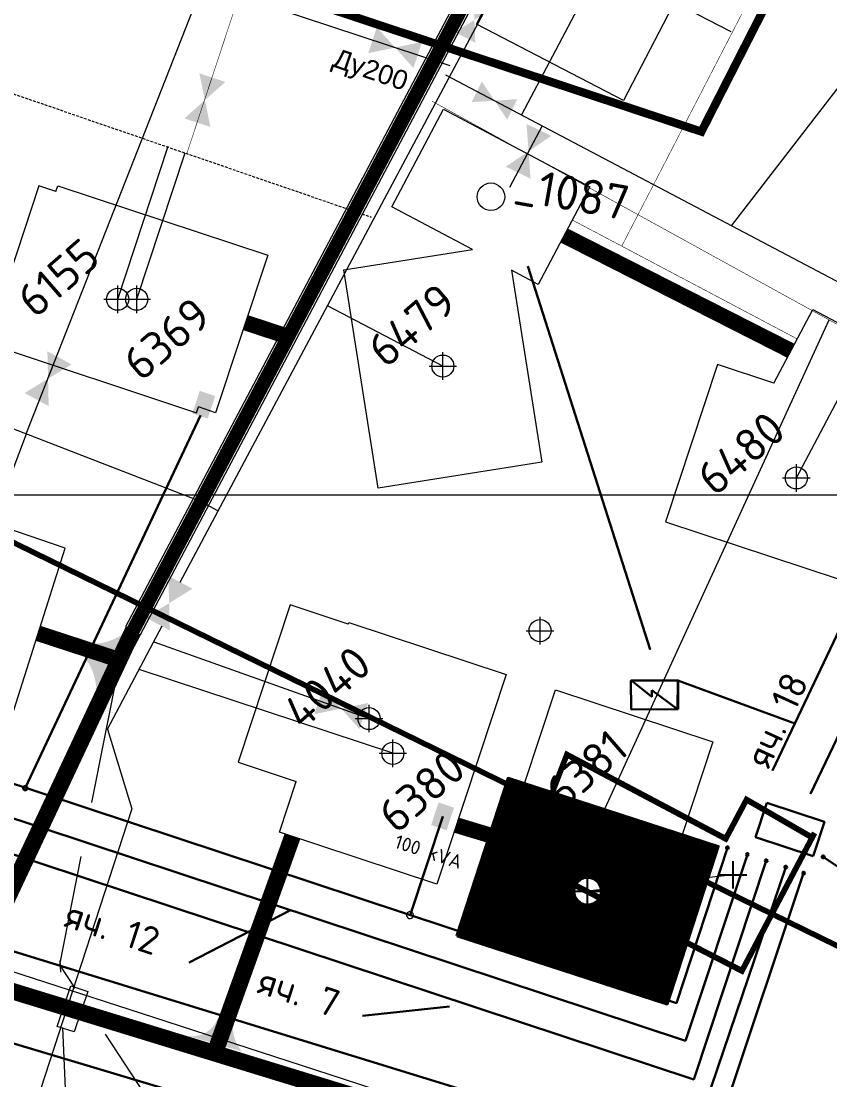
# Model space of a CAD drawing. Header units: millimetres. Extents: x 519 to 9564855, y -810 to 5021775.
# Drawn here: x 9525200.6 to 9525493.3, y 4999788.2 to 5000171.5 of the extents above; entities that cross this region are included whole.
import ezdxf
from ezdxf.enums import TextEntityAlignment as Align

# ---------------------------------------------------------------- set-up
doc = ezdxf.new("R2010")
doc.units = ezdxf.units.MM
doc.header["$LTSCALE"] = 2
doc.header["$MEASUREMENT"] = 0
doc.header["$PDMODE"] = 2
doc.header["$PDSIZE"] = 5
for name, pattern in [('1', [0]), ('92051501$0$DASHED', [0.75, 0.5, -0.25]), ('92051501$0$GROUND1', [60, 50, -10]), ('92051501$0$GROUND2', [35, 25, -10]), ('DASHED2', [9.525, 6.35, -3.175])]:
    doc.linetypes.add(name, pattern=pattern)
for name, color, linetype, lineweight in [('160 скважин на2012 год.Выкидные линии', 5, 'Continuous', 30), ('WELLS(drilled after 2000y)', 6, 'Continuous', 40), ('Новый водовод', 5, 'g_122_vpr', 30), ('Скважины на 2024 год-125', 10, 'Continuous', 40), ('СНГ_трубопроводы', 244, 'Continuous', 50), ('Электро', 1, 'Continuous', 30), ('Электроснаб', 1, 'Continuous', 18), ('Электроснабжене', 1, 'Continuous', 18)]:
    doc.layers.add(name, color=color, linetype=linetype, lineweight=lineweight)
for name, color, linetype in [('COMPOUND', 3, 'Continuous'), ('Existing roads', 41, 'Continuous'), ('GRID_PULKOVO', 7, 'Continuous'), ('OilColl&Flowlines', 3, 'Continuous'), ('OLD WELLS(dr.bfr2000)', 24, 'Continuous'), ('ROAD_FIELD', 255, '92051501$0$GROUND2'), ('ROAD_GROUND', 9, 'Continuous'), ('МГ-земельный участок', 7, 'Continuous'), ('нефть', 8, 'Continuous'), ('ситуация', 7, 'Continuous'), ('Скважины 2017г', 221, 'Continuous'), ('Скважины на 2013 год.', 21, '1'), ('Скважины на 2014 год', 70, 'Continuous'), ('Скважины на 2015 год', 7, 'Continuous')]:
    doc.layers.add(name, color=color, linetype=linetype)
doc.styles.add('92051501$0$STANDARD', font='simplex.shx')
doc.styles.add('Arial', font='arial.ttf', dxfattribs={"height": 30})
doc.styles.add('Elect', font='isocpeur.ttf')
doc.styles.add('Line_GUGK', font='')
doc.styles.get("Standard").update_dxf_attribs({"font": 'isocpeur.ttf', "width": 0.5})
doc.styles.get('Line_GUGK').set_extended_font_data('Bm431', italic=True)
doc.linetypes.add('g_122_vpr', pattern='A,2,-2,3,-0.6,["Впр",Line_GUGK,S=2,R=0,X=0,Y=-1],-6.4,3,-2,8,-2,8,-2,6', length=45)
doc.linetypes.add('GAS_LINE', pattern='A,0.5,-0.2,["G",92051501$0$STANDARD,S=0.1,R=0,X=-0.1,Y=-0.05],-0.05', length=0.75)
doc.linetypes.add('WTR_LINE', pattern='A,0.5,-0.2,["W",92051501$0$STANDARD,S=0.1,R=0,X=-0.1,Y=-0.05],-0.05', length=0.75)

# ---------------------------------------------------------------- blocks, each defined once
blk = doc.blocks.new('92051501$0$VALVE')
at = {"layer": 'OilColl&Flowlines'}
for points in [[(-5.97, -3.45), (-5.97, 3.45), (0, 0)], [(5.97, -3.45), (0, 0), (5.97, 3.45)]]:
    blk.add_solid(points, dxfattribs=at)

msp = doc.modelspace()

# ---------------------------------------------------------------- hatches: boundary and pattern name
at = {"layer": 'Existing roads', "linetype": 'ByBlock', "lineweight": 0}
h = msp.add_hatch(color=256, dxfattribs=at)
h.paths.add_polyline_path([(9525233.78387, 4999940.83804), (9525223.68496, 4999944.17958), (9525222.8488, 4999942.03561, -0.162554839), (9525227.80583, 4999929.51707)])
h.paths.add_polyline_path([(9525239.47947, 4999951.62412, -0.241101077), (9525224.49244, 4999946.24997), (9525223.68496, 4999944.17958), (9525233.78387, 4999940.83804)])
at = {"layer": 'Existing roads', "lineweight": 0}
msp.add_hatch(color=256, dxfattribs=at).paths.add_polyline_path([(9525277.30128, 4999809.57701), (9525271.70342, 4999810.53477, -0.364323273), (9525261.04482, 4999804.08703), (9525280.44169, 4999798.47133, -0.212311175)])
at = {"layer": 'Скважины на 2024 год-125', "linetype": 'ByBlock', "lineweight": 0, "true_color": 0xadddf7}
h = msp.add_hatch(dxfattribs=at)
h.set_pattern_fill('ANSI31', color=141)
h.set_pattern_definition([(45, (-24451.60241, 2113.60634), (-0.0883883476483, 0.0883883476483), [])])
h.paths.add_polyline_path([(9525452.91277, 4999872.67102), (9525376.82825, 4999897.39238), (9525358.28723, 4999840.32898), (9525434.37175, 4999815.60762)])
h.paths.add_polyline_path([(9525410.6, 4999856.5, -1), (9525400.6, 4999856.5, -1)], flags=16)
at = {"layer": 'Электро', "ltscale": 7.5}
msp.add_hatch(color=256, dxfattribs=at).paths.add_polyline_path([(9525262.48571, 5000029.46134), (9525268.09794, 5000027.60435), (9525270.80517, 5000035.78621), (9525265.19293, 5000037.64319)])
at = {"layer": 'Электро'}
msp.add_hatch(color=256, dxfattribs=at).paths.add_polyline_path([(9525348.95362, 4999880.42181), (9525354.56586, 4999878.56483), (9525357.27308, 4999886.74668), (9525351.66085, 4999888.60367)])
at = {"layer": 'Электроснаб', "linetype": 'ByBlock', "lineweight": 0, "ltscale": 7.5}
msp.add_hatch(color=1, dxfattribs=at).paths.add_polyline_path([(9525262.48571, 5000029.46134), (9525268.09794, 5000027.60435), (9525270.80517, 5000035.78621), (9525265.19293, 5000037.64319)])
at = {"layer": 'Электроснаб', "linetype": 'ByBlock', "lineweight": 0}
msp.add_hatch(color=1, dxfattribs=at).paths.add_polyline_path([(9525348.95362, 4999880.42181), (9525354.56586, 4999878.56483), (9525357.27308, 4999886.74668), (9525351.66085, 4999888.60367)])
at = {"layer": 'Электроснабжене', "linetype": 'ByBlock', "lineweight": 0}
msp.add_hatch(color=1, dxfattribs=at).paths.add_polyline_path([(9525348.95362, 4999880.42181), (9525354.56586, 4999878.56483), (9525357.27308, 4999886.74668), (9525351.66085, 4999888.60367)])

# ---------------------------------------------------------------- linework, layer by layer
at = {"color": 4, "linetype": 'GAS_LINE', "lineweight": 0, "ltscale": 20}
for p, q in [((9525248.628, 4999810.696, 0.787), (9525191.816, 4999829.139, 0.173)), ((9525316.871, 4999788.518, 1.209), (9525248.628, 4999810.696, 0.787)), ((9525383.803, 4999766.789, 0.237), (9525316.871, 4999788.518, 1.209))]:
    msp.add_line(p, q, dxfattribs=at)
at = {"layer": '160 скважин на2012 год.Выкидные линии', "color": 3, "linetype": 'ByBlock', "lineweight": 0, "ltscale": 80, "const_width": 0.2}
msp.add_lwpolyline([(9525297.3, 5000234.8), (9525260.5279, 5000123.55092)], dxfattribs=at)
at = {"layer": 'COMPOUND', "lineweight": 0, "const_width": 2, "elevation": 0}
msp.add_lwpolyline([(9525487.76598, 4999877.60704), (9525461.46915, 4999827.71), (9525383.35225, 4999867.79146), (9525398.10836, 4999906.00145), (9525455.6109, 4999875.53621), (9525463.14742, 4999889.70794), (9525486.90315, 4999875.96986)], dxfattribs=at)
at = {"layer": 'COMPOUND', "lineweight": 0, "const_width": 2}
msp.add_lwpolyline([(9525487.766, 4999877.474), (9525461.471, 4999827.576), (9525383.35263, 4999867.65461), (9525398.10734, 4999905.86514), (9525455.611, 4999875.402), (9525463.147, 4999889.574), (9525486.90323, 4999875.83679)], dxfattribs=at)
at = {"layer": 'Existing roads', "lineweight": 0}
for p, q in [((9525243.64271, 4999949.35332), (9525196.8353, 4999860.71141)), ((9525238.337, 4999952.155), (9525243.64271, 4999949.35332)), ((9525231.1026, 4999929.17953), (9525224.57144, 4999915.63007))]:
    msp.add_line(p, q, dxfattribs=at)
at = {"layer": 'Existing roads', "linetype": 'ByBlock', "lineweight": 0}
msp.add_line((9525223.34996, 4999946.78086), (9525221.70632, 4999942.5665), dxfattribs=at)
at = {"layer": 'Existing roads', "lineweight": 0, "const_width": 5.7, "flags": 128}
for points in [[(9525479.21626, 5000052.1404), (9525397.11974, 5000093.8749)], [(9525358.10692, 4999880.39303), (9525375.95187, 4999875.00024)]]:
    msp.add_lwpolyline(points, dxfattribs=at)
at = {"layer": 'Existing roads', "linetype": 'ByBlock', "lineweight": 0, "flags": 128}
for points, const_width in [([(9525281.54446, 5000062.41879), (9525297.22004, 5000057.24054)], 5.7), ([(9525182, 4999825), (9525240.98985, 4999950.75416)], 6), ([(9525206.64674, 4999949.85714), (9525235.94192, 4999940.27684)], 5.7), ([(9525298.7469, 4999876.27904), (9525270.88039, 4999798.58852)], 6), ([(9525182, 4999825), (9525417.10079, 4999752.88457)], 6)]:
    msp.add_lwpolyline(points, dxfattribs=dict(at, const_width=const_width))
at = {"layer": 'Existing roads', "color": 42, "lineweight": 0}
msp.add_lwpolyline([(9525218.48125, 4999822.18687), (9525224.63337, 4999820.15124), (9525219.78843, 4999805.50873), (9525213.63631, 4999807.54436)], close=True, dxfattribs=at)
at = {"layer": 'GRID_PULKOVO', "lineweight": 0}
msp.add_line((9519000, 5000000), (9533000, 5000000), dxfattribs=at)
at = {"layer": 'OilColl&Flowlines', "lineweight": 0}
for p, q in [((9525258.0801, 4999968.40917), (9525548.1467, 5000512.80228)), ((9525265.83318, 4999997.39538), (9525271.64611, 4999994.32398))]:
    msp.add_line(p, q, dxfattribs=at)
at = {"layer": 'OilColl&Flowlines', "linetype": 'ByBlock', "lineweight": 0}
for p, q in [((9525202.42377, 5000022.02548), (9525292.5, 5000251.2)), ((9525354.22017, 5000152.06304), (9525530.82011, 5000058.81653)), ((9525389.13669, 5000133.62677), (9525377.28691, 5000111.27671)), ((9525265.83318, 4999997.39538), (9525151, 5000042)), ((9525202.40111, 5000021.96783), (9525176, 4999952.5)), ((9525231.85904, 4999915.17806), (9525251.56683, 4999952.5087)), ((9525248.55812, 4999946.80958), (9525326.5, 4999919)), ((9525231.85904, 4999915.17806), (9525240.58804, 4999886.26966, 0)), ((9525240.58804, 4999886.26966, 0), (9525121.53092, 4999520.7496))]:
    msp.add_line(p, q, dxfattribs=at)
at = {"layer": 'OilColl&Flowlines', "color": 3, "linetype": '92051501$0$DASHED', "lineweight": 0}
msp.add_line((9524941.01392, 5000233.60713), (9525327.26151, 5000100.56461), dxfattribs=at)
at = {"layer": 'OilColl&Flowlines', "linetype": 'ByBlock', "lineweight": 0}
for points in [[(9525274.48045, 5000149.49225), (9525267.06442, 5000142.88678), (9525265.05192, 5000152.61198)], [(9525269.07692, 5000133.16157), (9525259.64839, 5000136.2813), (9525267.06442, 5000142.88678)], [(9525262.57001, 4999965.99339), (9525254.122, 4999960.77219), (9525253.82431, 4999970.69898)], [(9525254.41968, 4999950.8454), (9525245.67398, 4999955.55099), (9525254.122, 4999960.77219)], [(9525306.68514, 4999920.58748), (9525309.80487, 4999930.016), (9525316.41035, 4999922.59998)], [(9525323.01583, 4999915.18395), (9525316.41035, 4999922.59998), (9525326.13556, 4999924.61248)]]:
    msp.add_solid(points, dxfattribs=at)
at = {"layer": 'OilColl&Flowlines', "lineweight": 0}
for points in [[(9525392.44811, 5000129.93809), (9525384.22698, 5000124.36649), (9525383.51239, 5000134.272)], [(9525384.94156, 5000114.46098), (9525376.00584, 5000118.79488), (9525384.22698, 5000124.36649)], [(9525210.05441, 5000051.96172), (9525218.76942, 5000047.19954), (9525210.28774, 5000042.03321)], [(9525201.80606, 5000036.86688), (9525210.28774, 5000042.03321), (9525210.52107, 5000032.1047)]]:
    msp.add_solid(points, dxfattribs=at)
at = {"layer": 'OLD WELLS(dr.bfr2000)', "lineweight": 0}
msp.add_circle((9525370.6, 5000107.9), 5, dxfattribs=at)
at = {"layer": 'ROAD_FIELD', "lineweight": 0, "flags": 128}
msp.add_lwpolyline([(9525235.764, 4999937.663), (9525214.39793, 4999829.87718), (9525321.24899, 4999667.56701), (9525352.23578, 4999589.6154), (9525343.68774, 4999507.39244), (9525314.86562, 4999410.99821), (9525458.57511, 4999034.13591), (9525576.409, 4998966.23), (9526584.332, 4998370.48), (9527466.568, 4997825.709), (9528210.595, 4997352.658), (9528869.07269, 4996898.17941), (9528972.75783, 4996662.28052), (9529123.69984, 4996420.82557), (9529215.75408, 4996285.60314), (9529485.58681, 4996011.89516), (9529675.24078, 4995836.771), (9529872.299, 4995626.546), (9529974.57266, 4995534.13463), (9530170.987, 4995478.846), (9530259.524, 4995458.31), (9530549.231, 4995452.531), (9530549.231, 4995452.531), (9530549.231, 4995452.531), (9530549.231, 4995452.531)], dxfattribs=at)
at = {"layer": 'ROAD_FIELD', "linetype": '92051501$0$GROUND1', "lineweight": 0}
msp.add_lwpolyline([(9523677.33764, 4995814.53179), (9523779.5692, 4996012.42397), (9523991.837, 4996331.555), (9524095.437, 4996504.555), (9524346.537, 4996948.955), (9524458.337, 4997198.555), (9524536.637, 4997429.155), (9524631.237, 4997756.455), (9524742.837, 4998101.955), (9524802.21631, 4998263.4501), (9524977.31895, 4998658.98382), (9525070.237, 4998931.055), (9525201.337, 4999233.755), (9525235.8427, 4999319.26134), (9525202.937, 4999426.855), (9525184.737, 4999499.955), (9525171.237, 4999571.455), (9525219.837, 4999707.255), (9525214.6934, 4999831.36774)], dxfattribs=at)
at = {"layer": 'ROAD_GROUND', "lineweight": 0}
for points in [[(9525662.26805, 5000754.97786), (9525238.337, 4999952.155)], [(9525667.57376, 5000752.17618), (9525243.64271, 4999949.35332)]]:
    msp.add_lwpolyline(points, dxfattribs=at)
at = {"layer": 'ROAD_GROUND', "color": 8, "lineweight": 0, "const_width": 5}
msp.add_lwpolyline([(9525664.92091, 5000753.57702), (9525240.98985, 4999950.75416)], dxfattribs=at)
at = {"layer": 'WELLS(drilled after 2000y)', "color": 3, "linetype": 'ByBlock', "lineweight": 0, "ltscale": 50}
msp.add_line((9525437.02334, 5000178.27265), (9525457.49212, 5000167.78319), dxfattribs=at)
at = {"layer": 'WELLS(drilled after 2000y)', "color": 6, "linetype": 'ByBlock', "lineweight": 0, "ltscale": 50, "const_width": 0.2, "elevation": 0}
for points in [[(9525636.16922, 5000951.77676), (9525513.08175, 5000651.58945), (9525541.2148, 5000560.31948), (9525604.00498, 5000523.66869), (9525624.78417, 5000494.38215), (9525628.32955, 5000462.54218), (9525557.54709, 5000325.55582), (9525528.09411, 5000303.05138), (9525417.96897, 5000090.03127)], [(9525400.08808, 5000099.48767), (9525481.48921, 5000056.43828)]]:
    msp.add_lwpolyline(points, dxfattribs=at)
at = {"layer": 'WELLS(drilled after 2000y)', "color": 0, "linetype": 'ByBlock', "lineweight": 0}
msp.add_lwpolyline([(9525318.98058, 4999953.22258), (9525297.93745, 4999960.18537), (9525279.08202, 4999903.19997), (9525300.12515, 4999896.23718)], dxfattribs=at)
msp.add_circle((9525326.5, 4999919), 4, dxfattribs=at)
at = {"layer": 'WELLS(drilled after 2000y)', "color": 0, "linetype": 'ByBlock', "lineweight": 0, "ltscale": 80}
msp.add_point((9525326.5, 4999919), dxfattribs=at)
at = {"layer": 'МГ-земельный участок', "color": 0, "linetype": 'DASHED2', "lineweight": 25, "ltscale": 5, "const_width": 2}
msp.add_lwpolyline([(9522167.80801, 4999999.48247), (9521654, 5002362), (9522840, 5002532), (9525642, 5002155), (9528521, 5002235), (9531281, 5003464), (9533105, 5001043), (9546614, 4998215), (9544978, 4995525), (9543652, 4996420), (9539605, 4995735), (9529554.6705, 4998798.09585), (9529554.71722, 4998845.23995), (9529525.402, 4998845.269), (9529525.36994, 4998882.97318), (9529309.91997, 4998882.84552), (9526935, 5000017), (9526935, 4999132), (9522906, 5001105), (9522683.367, 5000265.06642), (9522496, 5000315)], close=True, dxfattribs=at)
at = {"layer": 'нефть', "color": 3, "linetype": 'ByBlock', "lineweight": 0, "ltscale": 50, "const_width": 0.2}
msp.add_lwpolyline([(9525349.2362, 5000142.5423), (9525614.91157, 4999996.17783), (9527560.88848, 4999355.86688), (9527739.95739, 4999341.75137)], dxfattribs=at)
at = {"layer": 'Новый водовод', "color": 5, "linetype": 'WTR_LINE', "lineweight": 0, "ltscale": 40, "const_width": 3}
msp.add_lwpolyline([(9525675.24, 5000650.04), (9525664.75, 5000626.9), (9525692.62, 5000613.66), (9525446.8, 5000131.49), (9524358.93, 5000491.44)], dxfattribs=at)
at = {"layer": 'ситуация', "color": 0, "lineweight": 0, "ltscale": 5}
for points in [[(9525363.95994, 5000088.78697), (9525334.73019, 5000104.24527), (9525353.43032, 5000139.60493), (9525406.4698, 5000111.55473), (9525387.76967, 5000076.19508), (9525378.09625, 5000081.31091)], [(9525473.03042, 5000040.44373), (9525487.13032, 5000067.10493), (9525540.1698, 5000039.05473), (9525524.40506, 5000009.24553)]]:
    msp.add_lwpolyline(points, dxfattribs=at)
at = {"layer": 'Скважины 2017г', "color": 3, "linetype": 'ByBlock', "lineweight": 0, "ltscale": 2}
msp.add_line((9525353.2, 5000046.6), (9525311.39817, 5000068.47581), dxfattribs=at)
at = {"layer": 'Скважины 2017г', "color": 0, "linetype": 'ByBlock', "lineweight": 0}
msp.add_lwpolyline([(9525389.06622, 5000011.75784), (9525329.79886, 5000002.41014), (9525317.33526, 5000081.43329), (9525363.95994, 5000088.78697)], dxfattribs=at)
msp.add_circle((9525353.2, 5000046.6), 4, dxfattribs=at)
msp.add_point((9525353.2, 5000046.6), dxfattribs=at)
at = {"layer": 'Скважины на 2013 год.', "color": 3, "linetype": 'ByBlock', "lineweight": 0, "ltscale": 5}
for p, q in [((9525457.72424, 5000097.41187), (9525600.2, 5000282.2)), ((9525235.5, 5000070.8), (9525253.82888, 5000126.19403)), ((9525242.4, 5000070.8), (9525259.92276, 5000123.75936)), ((9525481.22174, 5000006.12121), (9525513.79257, 5000067.80724)), ((9525409.9, 4999882.1), (9525493.05825, 5000063.30862)), ((9525335.1, 4999906.4), (9525243.26645, 4999936.78606))]:
    msp.add_line(p, q, dxfattribs=at)
at = {"layer": 'Скважины на 2014 год', "color": 0, "linetype": 'ByBlock', "lineweight": 0}
for points in [[(9525213.15657, 5000109.80519), (9525206.93745, 5000111.86299), (9525188.08202, 5000054.87759), (9525264.06255, 5000029.73701), (9525264.74343, 5000031.79481)], [(9525213.15657, 5000109.80519), (9525213.83745, 5000111.86299), (9525289.81798, 5000086.72241), (9525270.96255, 5000029.73701), (9525264.74343, 5000031.79481)], [(9525473.03042, 5000040.44373), (9525452.65919, 5000047.1842), (9525433.80376, 4999990.1988), (9525509.78428, 4999965.05822), (9525524.40506, 5000009.24553)], [(9525318.98058, 4999953.22258), (9525319.17759, 4999953.81798), (9525376.16299, 4999934.96255), (9525351.02241, 4999858.98202), (9525294.03701, 4999877.83745), (9525300.12515, 4999896.23718)], [(9525382.72081, 4999895.45751), (9525393.93814, 4999929.35883), (9525450.92353, 4999910.5034), (9525439.80771, 4999876.90886)]]:
    msp.add_lwpolyline(points, dxfattribs=at)
for centre in [(9525235.5, 5000070.8), (9525242.4, 5000070.8), (9525481.22174, 5000006.12121), (9525335.1, 4999906.4), (9525409.9, 4999882.1)]:
    msp.add_circle(centre, 4, dxfattribs=at)
at = {"layer": 'Скважины на 2014 год', "color": 0, "linetype": 'ByBlock', "lineweight": 0, "ltscale": 5}
msp.add_circle((9525388.42062, 4999950.80625), 4, dxfattribs=at)
at = {"layer": 'Скважины на 2014 год', "color": 0, "linetype": 'ByBlock', "lineweight": 0}
for p in [(9525235.5, 5000070.8), (9525242.4, 5000070.8), (9525481.2, 5000006.1), (9525335.1, 4999906.4), (9525409.9, 4999882.1)]:
    msp.add_point(p, dxfattribs=at)
at = {"layer": 'Скважины на 2014 год', "color": 0, "linetype": 'ByBlock', "lineweight": 0, "ltscale": 5}
msp.add_point((9525388.42062, 4999950.80625), dxfattribs=at)
at = {"layer": 'Скважины на 2015 год', "color": 3, "linetype": 'ByBlock', "lineweight": 0, "ltscale": 5}
msp.add_line((9525410.4, 5000192.1), (9525381.62092, 5000137.59517), dxfattribs=at)
at = {"layer": 'Скважины на 2015 год', "color": 0, "linetype": 'ByBlock', "lineweight": 0}
for points in [[(9525402.22254, 5000241.43043), (9525455.46514, 5000213.76772), (9525418.58153, 5000142.77759), (9525365.33893, 5000170.4403), (9525402.22254, 5000241.43043)], [(9525144.38934, 4999951.76192), (9525135.25985, 4999923.50693), (9525192.42102, 4999905.26958), (9525216.43453, 4999980.62467), (9525159.97558, 5000000), (9525158.70052, 4999996.0538)]]:
    msp.add_lwpolyline(points, dxfattribs=at)
at = {"layer": 'Скважины на 2015 год', "color": 0, "linetype": 'ByBlock', "lineweight": 0, "ltscale": 5}
msp.add_lwpolyline([(9525378.09625, 5000081.31091), (9525389.06622, 5000011.75784)], dxfattribs=at)
at = {"layer": 'Скважины на 2024 год-125', "color": 0, "lineweight": 15}
msp.add_line((9525458.3, 4999862.4), (9525405.6, 4999856.5), dxfattribs=at)
at = {"layer": 'Скважины на 2024 год-125'}
msp.add_lwpolyline([(9525358.28723, 4999840.32898), (9525434.37175, 4999815.60762), (9525452.91277, 4999872.67102), (9525376.82825, 4999897.39238)], close=True, dxfattribs=at)
at = {"layer": 'Скважины на 2024 год-125', "ltscale": 50}
msp.add_circle((9525405.6, 4999856.5), 5, dxfattribs=at)
at = {"layer": 'Скважины на 2024 год-125', "lineweight": 25}
for p in [(9525458.3, 4999862.4), (9525405.6, 4999856.5)]:
    msp.add_point(p, dxfattribs=at)
at = {"layer": 'СНГ_трубопроводы', "color": 3, "lineweight": 0, "ltscale": 2}
msp.add_line((9525355.89444, 5000155.26135), (9522774.28292, 5001009.29588), dxfattribs=at)
for points in [[(9525329.32221, 5000169.33596), (9525335.92769, 5000161.91993), (9525326.20249, 5000159.90743)], [(9525345.6529, 5000163.93243), (9525342.53317, 5000154.5039), (9525335.92769, 5000161.91993)]]:
    msp.add_solid(points, dxfattribs=at)
at = {"layer": 'Электро', "ltscale": 0.5}
for p, q in [((9525486.31914, 4999891.7866), (9526177.71914, 5001341.6866)), ((9525472.57419, 4999900.21692), (9525617.04289, 5000204.74518)), ((9524602.66228, 5000092.21949, 0), (9525437.77472, 4999815.92763, 0)), ((9524589.433, 5000084.07001, 0), (9525441.05321, 4999802.28432, 0)), ((9524576.08184, 5000075.55991, 0), (9525444.09517, 4999788.28582, 0)), ((9525265.48607, 5000028.76077, 0), (9525202.0422, 4999893.7855, 0)), ((9525421.30273, 4999932.79897), (9525438.35117, 4999932.90331)), ((9525421.36744, 4999922.22662), (9525421.30273, 4999932.79897)), ((9525438.25391, 4999932.80486), (9525421.65831, 4999932.70329)), ((9525421.65831, 4999932.70329), (9525428.87009, 4999926.87606)), ((9525438.18022, 4999922.3624), (9525438.25391, 4999932.80486)), ((9525438.25391, 4999932.80486), (9525480.62908, 4999917.19597)), ((9525438.35117, 4999932.90331), (9525438.41587, 4999922.33096)), ((9525428.87009, 4999926.87606), (9525428.85556, 4999929.25129)), ((9525428.85556, 4999929.25129), (9525438.18022, 4999922.3624)), ((9525438.41587, 4999922.33096), (9525421.36744, 4999922.22662)), ((9525353.14341, 4999883.52298), (9525341.33462, 4999847.83425, 0)), ((9525437.76475, 4999815.8972, 0), (9525456.2189, 4999872.18944, 0)), ((9525463.43836, 4999869.80065, 0), (9525441.05321, 4999802.28432, 0)), ((9525490.88748, 4999868.9314), (9525526.78852, 4999844.55651, 0)), ((9525477.32804, 4999865.20481, 0), (9525441.52194, 4999759.76315, 0)), ((9525470.29433, 4999867.53214, 0), (9525444.09425, 4999788.28306, 0)), ((9525483.82203, 4999863.05606, 0), (9525439.09397, 4999729.31102, 0)), ((9525187.39154, 4999837.88947, 0), (9525441.49271, 4999759.67708, 0)), ((9525439.09397, 4999729.31102, 0), (9525188.22956, 4999804.17133, 0)), ((9525439.09397, 4999729.31102, 0), (9525188.22956, 4999804.17133, 0))]:
    msp.add_line(p, q, dxfattribs=at)
at = {"layer": 'Электро', "ltscale": 25}
for p, q in [((9525384.01113, 5000082.80402), (9525428.23649, 4999943.93104)), ((9525466.37724, 4999876.01361), (9525470.48934, 4999888.44133)), ((9525470.48934, 4999888.44133), (9525491.32475, 4999881.54727)), ((9525491.32475, 4999881.54727), (9525487.21265, 4999869.11955)), ((9525487.21265, 4999869.11955), (9525466.37724, 4999876.01361)), ((9525261.40972, 4999830.66795, 0), (9525298.02242, 4999849.61061, 0)), ((9525324.10475, 4999811.35119), (9525355.57692, 4999814.75799))]:
    msp.add_line(p, q, dxfattribs=at)
at = {"layer": 'Электро', "ltscale": 7.5}
for start, end in [(162, 342), (342, 162)]:
    msp.add_arc((9525202.0422, 4999893.7855, 0), 0.75, start, end, dxfattribs=at)
at = {"layer": 'Электро'}
for centre, start, end in [((9525456.2189, 4999872.18944, 0), 0.0000004, 180.0000003), ((9525456.2189, 4999872.18944, 0), 180.0000003, 0.0000004), ((9525463.43692, 4999869.79629, 0), 359.9999998, 179.9999998), ((9525463.43692, 4999869.79629, 0), 179.9999998, 359.9999998), ((9525490.88748, 4999868.9314), 359.9999997, 179.9999997), ((9525490.88748, 4999868.9314), 179.9999997, 359.9999997), ((9525470.29433, 4999867.53214, 0), 0.0000002, 180.0000001), ((9525470.29433, 4999867.53214, 0), 180.0000001, 0.0000002), ((9525477.32804, 4999865.20481, 0), 359.9999994, 179.9999995), ((9525477.32804, 4999865.20481, 0), 179.9999995, 359.9999994), ((9525483.82203, 4999863.05606, 0), 359.9999993, 179.9999991), ((9525483.82203, 4999863.05606, 0), 179.9999991, 359.9999993)]:
    msp.add_arc(centre, 0.5, start, end, dxfattribs=at)
at = {"layer": 'Электроснаб', "color": 1, "linetype": 'ByBlock', "lineweight": 0, "ltscale": 0.5}
for p, q in [((9525486.31914, 4999891.7866), (9526177.71914, 5001341.6866)), ((9525472.57419, 4999900.21692), (9525617.04289, 5000204.74518)), ((9524602.66228, 5000092.21949, 0), (9525437.77472, 4999815.92763, 0)), ((9524589.433, 5000084.07001, 0), (9525441.05321, 4999802.28432, 0)), ((9524576.08184, 5000075.55991, 0), (9525444.09517, 4999788.28582, 0)), ((9525265.48607, 5000028.76077, 0), (9525202.0422, 4999893.7855, 0)), ((9525421.30273, 4999932.79897), (9525438.35117, 4999932.90331)), ((9525421.36744, 4999922.22662), (9525421.30273, 4999932.79897)), ((9525438.25391, 4999932.80486), (9525421.65831, 4999932.70329)), ((9525421.65831, 4999932.70329), (9525428.87009, 4999926.87606)), ((9525438.18022, 4999922.3624), (9525438.25391, 4999932.80486)), ((9525438.25391, 4999932.80486), (9525480.62908, 4999917.19597)), ((9525438.35117, 4999932.90331), (9525438.41587, 4999922.33096)), ((9525428.87009, 4999926.87606), (9525428.85556, 4999929.25129)), ((9525428.85556, 4999929.25129), (9525438.18022, 4999922.3624)), ((9525438.41587, 4999922.33096), (9525421.36744, 4999922.22662)), ((9525353.14341, 4999883.52298), (9525341.33462, 4999847.83425, 0)), ((9525437.76475, 4999815.8972, 0), (9525456.2189, 4999872.18944, 0)), ((9525463.43836, 4999869.80065, 0), (9525441.05321, 4999802.28432, 0)), ((9525490.88748, 4999868.9314), (9525526.78852, 4999844.55651, 0)), ((9525477.32804, 4999865.20481, 0), (9525441.52194, 4999759.76315, 0)), ((9525470.29433, 4999867.53214, 0), (9525444.09425, 4999788.28306, 0)), ((9525483.82203, 4999863.05606, 0), (9525439.09397, 4999729.31102, 0)), ((9525187.39154, 4999837.88947, 0), (9525441.49271, 4999759.67708, 0)), ((9525439.09397, 4999729.31102, 0), (9525188.22956, 4999804.17133, 0)), ((9525439.09397, 4999729.31102, 0), (9525188.22956, 4999804.17133, 0))]:
    msp.add_line(p, q, dxfattribs=at)
at = {"layer": 'Электроснаб', "color": 1, "linetype": 'ByBlock', "lineweight": 0, "ltscale": 25}
for p, q in [((9525384.01113, 5000082.80402), (9525428.23649, 4999943.93104)), ((9525466.37724, 4999876.01361), (9525470.48934, 4999888.44133)), ((9525470.48934, 4999888.44133), (9525491.32475, 4999881.54727)), ((9525491.32475, 4999881.54727), (9525487.21265, 4999869.11955)), ((9525487.21265, 4999869.11955), (9525466.37724, 4999876.01361)), ((9525261.40972, 4999830.66795, 0), (9525298.02242, 4999849.61061, 0)), ((9525324.10475, 4999811.35119), (9525355.57692, 4999814.75799))]:
    msp.add_line(p, q, dxfattribs=at)
at = {"layer": 'Электроснаб', "color": 1, "linetype": 'ByBlock', "lineweight": 0, "ltscale": 7.5}
for start, end in [(162, 342), (342, 162)]:
    msp.add_arc((9525202.0422, 4999893.7855, 0), 0.75, start, end, dxfattribs=at)
at = {"layer": 'Электроснаб', "color": 1, "linetype": 'ByBlock', "lineweight": 0}
for centre, start, end in [((9525456.2189, 4999872.18944, 0), 0.0000004, 180.0000003), ((9525456.2189, 4999872.18944, 0), 180.0000003, 0.0000004), ((9525463.43692, 4999869.79629, 0), 359.9999998, 179.9999998), ((9525463.43692, 4999869.79629, 0), 179.9999998, 359.9999998), ((9525490.88748, 4999868.9314), 359.9999997, 179.9999997), ((9525490.88748, 4999868.9314), 179.9999997, 359.9999997), ((9525470.29433, 4999867.53214, 0), 0.0000002, 180.0000001), ((9525470.29433, 4999867.53214, 0), 180.0000001, 0.0000002), ((9525477.32804, 4999865.20481, 0), 359.9999994, 179.9999995), ((9525477.32804, 4999865.20481, 0), 179.9999995, 359.9999994), ((9525483.82203, 4999863.05606, 0), 359.9999993, 179.9999991), ((9525483.82203, 4999863.05606, 0), 179.9999991, 359.9999993)]:
    msp.add_arc(centre, 0.5, start, end, dxfattribs=at)
at = {"layer": 'Электроснаб', "color": 1, "linetype": 'ByBlock', "lineweight": 0, "ltscale": 25}
for centre, start, end in [((9525341.33462, 4999847.83425, 0), 162, 342), ((9525341.33462, 4999847.83425, 0), 342, 162), ((9525418.15408, 4999822.419, 0), 162, 342), ((9525418.15408, 4999822.419, 0), 342, 162)]:
    msp.add_arc(centre, 1.25, start, end, dxfattribs=at)
at = {"layer": 'Электроснабжене', "color": 1, "linetype": 'ByBlock', "lineweight": 0, "ltscale": 0.5}
for p, q in [((9525486.31914, 4999891.7866), (9526177.71914, 5001341.6866)), ((9525472.57419, 4999900.21692), (9525617.04289, 5000204.74518)), ((9524602.66228, 5000092.21949, 0), (9525437.77472, 4999815.92763, 0)), ((9524589.433, 5000084.07001, 0), (9525441.05321, 4999802.28432, 0)), ((9524576.08184, 5000075.55991, 0), (9525444.09517, 4999788.28582, 0)), ((9525265.48607, 5000028.76077, 0), (9525202.0422, 4999893.7855, 0)), ((9525421.30273, 4999932.79897), (9525438.35117, 4999932.90331)), ((9525421.36744, 4999922.22662), (9525421.30273, 4999932.79897)), ((9525438.25391, 4999932.80486), (9525421.65831, 4999932.70329)), ((9525421.65831, 4999932.70329), (9525428.87009, 4999926.87606)), ((9525438.18022, 4999922.3624), (9525438.25391, 4999932.80486)), ((9525438.25391, 4999932.80486), (9525480.62908, 4999917.19597)), ((9525438.35117, 4999932.90331), (9525438.41587, 4999922.33096)), ((9525428.87009, 4999926.87606), (9525428.85556, 4999929.25129)), ((9525428.85556, 4999929.25129), (9525438.18022, 4999922.3624)), ((9525438.41587, 4999922.33096), (9525421.36744, 4999922.22662)), ((9525353.14341, 4999883.52298), (9525341.33462, 4999847.83425, 0)), ((9525437.76475, 4999815.8972, 0), (9525456.2189, 4999872.18944, 0)), ((9525463.43836, 4999869.80065, 0), (9525441.05321, 4999802.28432, 0)), ((9525490.88748, 4999868.9314), (9525526.78852, 4999844.55651, 0)), ((9525477.32804, 4999865.20481, 0), (9525441.52194, 4999759.76315, 0)), ((9525470.29433, 4999867.53214, 0), (9525444.09425, 4999788.28306, 0)), ((9525483.82203, 4999863.05606, 0), (9525439.09397, 4999729.31102, 0)), ((9525187.39154, 4999837.88947, 0), (9525441.49271, 4999759.67708, 0)), ((9525439.09397, 4999729.31102, 0), (9525188.22956, 4999804.17133, 0)), ((9525439.09397, 4999729.31102, 0), (9525188.22956, 4999804.17133, 0))]:
    msp.add_line(p, q, dxfattribs=at)
at = {"layer": 'Электроснабжене', "color": 1, "linetype": 'ByBlock', "lineweight": 0, "ltscale": 25}
for p, q in [((9525384.01113, 5000082.80402), (9525428.23649, 4999943.93104)), ((9525466.37724, 4999876.01361), (9525470.48934, 4999888.44133)), ((9525470.48934, 4999888.44133), (9525491.32475, 4999881.54727)), ((9525491.32475, 4999881.54727), (9525487.21265, 4999869.11955)), ((9525487.21265, 4999869.11955), (9525466.37724, 4999876.01361)), ((9525261.40972, 4999830.66795, 0), (9525298.02242, 4999849.61061, 0)), ((9525324.10475, 4999811.35119), (9525355.57692, 4999814.75799))]:
    msp.add_line(p, q, dxfattribs=at)
at = {"layer": 'Электроснабжене', "color": 1, "linetype": 'ByBlock', "lineweight": 0, "ltscale": 7.5}
for start, end in [(162, 342), (342, 162)]:
    msp.add_arc((9525202.0422, 4999893.7855, 0), 0.75, start, end, dxfattribs=at)
at = {"layer": 'Электроснабжене', "color": 1, "linetype": 'ByBlock', "lineweight": 0}
for centre, start, end in [((9525456.2189, 4999872.18944, 0), 0.0000004, 180.0000003), ((9525456.2189, 4999872.18944, 0), 180.0000003, 0.0000004), ((9525463.43692, 4999869.79629, 0), 359.9999998, 179.9999998), ((9525463.43692, 4999869.79629, 0), 179.9999998, 359.9999998), ((9525490.88748, 4999868.9314), 359.9999997, 179.9999997), ((9525490.88748, 4999868.9314), 179.9999997, 359.9999997), ((9525470.29433, 4999867.53214, 0), 0.0000002, 180.0000001), ((9525470.29433, 4999867.53214, 0), 180.0000001, 0.0000002), ((9525477.32804, 4999865.20481, 0), 359.9999994, 179.9999995), ((9525477.32804, 4999865.20481, 0), 179.9999995, 359.9999994), ((9525483.82203, 4999863.05606, 0), 359.9999993, 179.9999991), ((9525483.82203, 4999863.05606, 0), 179.9999991, 359.9999993)]:
    msp.add_arc(centre, 0.5, start, end, dxfattribs=at)
at = {"layer": 'Электроснабжене', "color": 1, "linetype": 'ByBlock', "lineweight": 0, "ltscale": 25}
for centre, start, end in [((9525341.33462, 4999847.83425, 0), 162, 342), ((9525341.33462, 4999847.83425, 0), 342, 162), ((9525418.15408, 4999822.419, 0), 162, 342), ((9525418.15408, 4999822.419, 0), 342, 162)]:
    msp.add_arc(centre, 1.25, start, end, dxfattribs=at)

# ---------------------------------------------------------------- block references
at = {"layer": 'OilColl&Flowlines', "lineweight": 0}
for p, xscale, yscale, zscale, rotation in [((9525364.62268, 5000171.93468), 1.199999999954113, 1.199999999954113, 1.199999999954113, 62.16550560008973), ((9525371.90993, 5000142.72267), 1.200000000209977, 1.200000000209977, 1.200000000209977, 333.6826940848162)]:
    msp.add_blockref('92051501$0$VALVE', p, dxfattribs=dict(at, xscale=xscale, yscale=yscale, zscale=zscale, rotation=rotation))

# ---------------------------------------------------------------- texts
at = {"layer": 'OLD WELLS(dr.bfr2000)', "lineweight": 0, "style": 'Elect'}
msp.add_text(' _1087', height=12.5, rotation=350.0234204, dxfattribs=at).set_placement((9525370.6, 5000107.9))
at = {"layer": 'WELLS(drilled after 2000y)', "color": 0, "linetype": 'ByBlock', "lineweight": 0, "style": 'Elect'}
msp.add_text('4040', height=12, rotation=41, dxfattribs=at).set_placement((9525302.24557, 4999914.45172))
at = {"layer": 'Скважины 2017г', "color": 0, "linetype": 'ByBlock', "lineweight": 0, "style": 'Elect'}
msp.add_text('6479', height=12, rotation=41, dxfattribs=at).set_placement((9525332.65614, 5000045.4373))
at = {"layer": 'Скважины на 2014 год', "color": 0, "linetype": 'ByBlock', "lineweight": 0, "style": 'Elect'}
for s, p in [('6155', (9525205.7284, 5000063.49744)), ('6369', (9525244.06811, 5000040.59993)), ('6480', (9525451.81646, 4999999.02811)), ('6381', (9525396.85948, 4999885.5485)), ('6380', (9525336.45994, 4999876.83645))]:
    msp.add_text(s, height=12, rotation=41, dxfattribs=at).set_placement(p)
at = {"layer": 'Скважины на 2024 год-125', "lineweight": 0, "style": 'Line_GUGK'}
msp.add_text('3001', height=14, rotation=24.5360476, dxfattribs=at).set_placement((9525402.39352, 4999826.35638, 0), align=Align.BOTTOM_LEFT)
at = {"layer": 'СНГ_трубопроводы', "color": 3, "lineweight": 0, "ltscale": 2, "style": 'Arial'}
msp.add_text('Ду200', height=7, rotation=341.0854858, dxfattribs=at).set_placement((9525312.79032, 5000155.22193))
at = {"layer": 'Электро'}
for s, height, rotation, p in [('яч. 18', 10, 65.4361179, (9525471.19403, 4999900.37702, -0.00006)), ('100 kVA', 5, 341.691556, (9525335.29596, 4999872.33712, -0.00006)), ('яч. 12', 10, 342.0276802, (9525215.61605, 4999843.81326, -0.00006)), ('яч. 6', 10, 342.0276802, (9525364.95181, 4999842.63445, -0.00006)), ('яч. 7', 10, 342.0276802, (9525285.48529, 4999819.79672, -0.00006))]:
    msp.add_text(s, height=height, rotation=rotation, dxfattribs=at).set_placement(p)
at = {"layer": 'Электроснаб', "color": 1, "linetype": 'ByBlock', "lineweight": 0}
for s, height, rotation, p in [('яч. 18', 10, 65.4361179, (9525471.19403, 4999900.37702, -0.00006)), ('100 kVA', 5, 341.691556, (9525335.29596, 4999872.33712, -0.00006)), ('яч. 12', 10, 342.0276802, (9525215.61605, 4999843.81326, -0.00006)), ('яч. 6', 10, 342.0276802, (9525364.95181, 4999842.63445, -0.00006)), ('яч. 7', 10, 342.0276802, (9525285.48529, 4999819.79672, -0.00006))]:
    msp.add_text(s, height=height, rotation=rotation, dxfattribs=at).set_placement(p)
at = {"layer": 'Электроснабжене', "color": 1, "linetype": 'ByBlock', "lineweight": 0}
for s, height, rotation, p in [('яч. 18', 10, 65.4361179, (9525471.19403, 4999900.37702, -0.00006)), ('100 kVA', 5, 341.691556, (9525335.29596, 4999872.33712, -0.00006)), ('яч. 12', 10, 342.0276802, (9525215.61605, 4999843.81326, -0.00006)), ('яч. 6', 10, 342.0276802, (9525364.95181, 4999842.63445, -0.00006)), ('яч. 7', 10, 342.0276802, (9525285.48529, 4999819.79672, -0.00006))]:
    msp.add_text(s, height=height, rotation=rotation, dxfattribs=at).set_placement(p)

doc.saveas('drawing.dxf')
